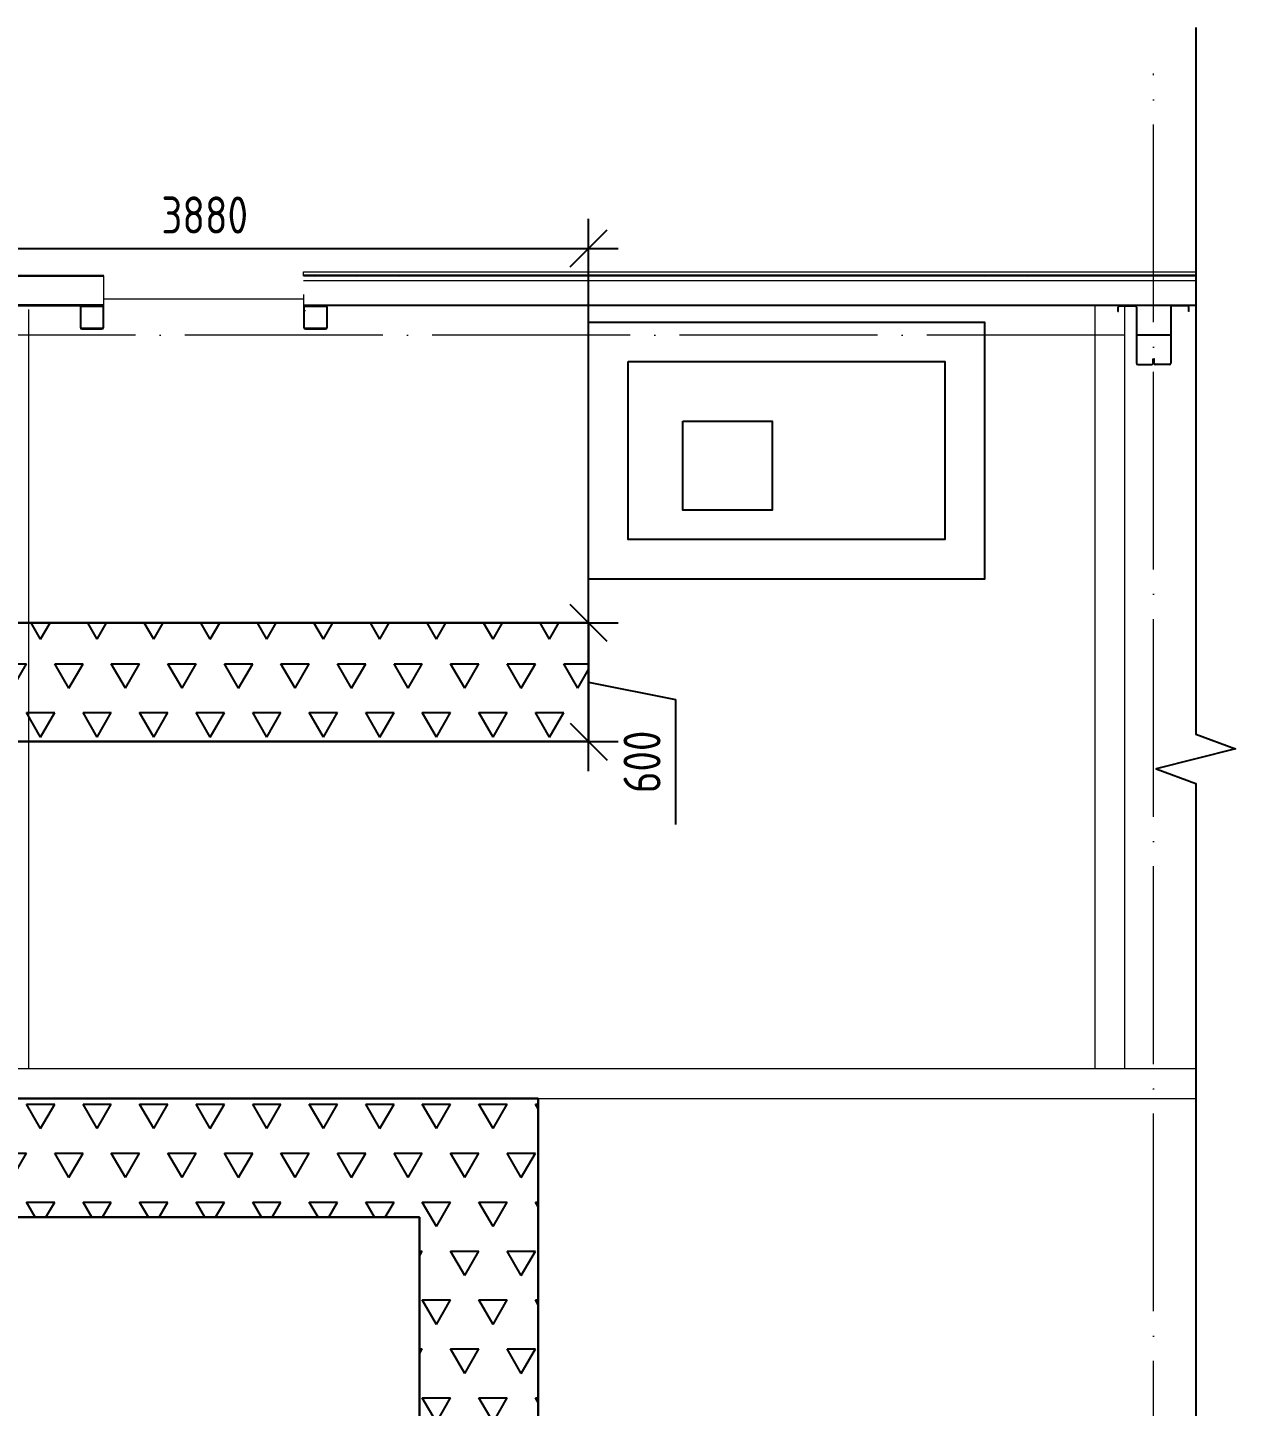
# Model space of a CAD drawing. Header units: millimetres. Extents: x 2559584 to 2748503, y -688364 to -611007.
# Drawn here: x 2742400 to 2748503, y -634943 to -627971 of the extents above; entities that cross this region are included whole.
import ezdxf

# ---------------------------------------------------------------- set-up
doc = ezdxf.new("R2010")
doc.units = ezdxf.units.MM
doc.header["$LTSCALE"] = 50
doc.linetypes.add('_ШПТ__20_т__2_5__Линия сетки', pattern=[25, 20, -2.5, 0, -2.5])
doc.linetypes.add('CENTER', pattern=[50.8, 31.75, -6.35, 6.35, -6.35])
doc.layers.get('Defpoints').update_dxf_attribs({"color": 4})
for name, color, linetype in [('RAZMER', 1, 'Continuous'), ('расположение плит', 7, 'Continuous'), ('фундаменты кж', 7, 'Continuous')]:
    doc.layers.add(name, color=color, linetype=linetype)
doc.layers.add('Вспомогательные', color=6, linetype='Continuous', plot=False)
for name, color, linetype, lineweight in [('ОСИ', 251, 'CENTER', 18), ('Размерные', 45, 'Continuous', 15), ('Размеры', 7, 'Continuous', 9), ('Стены', 7, 'Continuous', 18)]:
    doc.layers.add(name, color=color, linetype=linetype, lineweight=lineweight)
doc.styles.add('ГОСТ 2.304', font='CS_Gost2304.shx')
doc.dimstyles.new('СПДС', dxfattribs={"dimscale": 100, "dimtxt": 2.5, "dimasz": 2.5, "dimexe": 2, "dimexo": 0.625, "dimgap": 1, "dimtad": 1, "dimdec": 0, "dimtxsty": 'ГОСТ 2.304', "dimblk": 'OBLIQUE', "dimblk1": 'OBLIQUE', "dimblk2": 'OBLIQUE', "dimcen": 2.5, "dimdle": 2, "dimadec": 0, "dimazin": 2, "dimtfac": 0.75, "dimtdec": 4, "dimtmove": 1, "dimatfit": 3, "dimfxl": 1, "dimtfill": 1, "dimtolj": 1, "dimarcsym": 1})

# ---------------------------------------------------------------- blocks, each defined once
blk = doc.blocks.new('*U399')
at = {"layer": 'RAZMER'}
blk.add_lwpolyline([(0, 293.28), (0, 221.83), (4, 220.33), (-4, 218.33), (0, 216.83), (0, 147.89), (4, 146.39), (-4, 144.39), (0, 142.89), (0, 73.94), (4, 72.44), (-4, 70.44), (0, 68.94), (0, -2.5)], dxfattribs=at)
blk = doc.blocks.new('_Oblique')
at = {"color": 0, "linetype": 'ByBlock', "lineweight": -2}
blk.add_line((-0.5, -0.5), (0.5, 0.5), dxfattribs=at)
blk = doc.blocks.new('*D359')
at = {"layer": 'Defpoints', "color": 0, "ltscale": 75, "transparency": 16777216}
for p in [(2744511.2, -630981.4), (2745234.8, -630981.4), (2744511.2, -631581.4)]:
    blk.add_point(p, dxfattribs=at)
at = {"layer": 'Размеры', "color": 0, "lineweight": -2, "ltscale": 75, "transparency": 16777216}
for p, q in [((2745234.8, -631731.4), (2745234.8, -630831.4)), ((2744558.1, -630981.4), (2745384.8, -630981.4)), ((2745234.8, -631281.4), (2745673.4, -631367.9)), ((2745673.4, -631367.9), (2745673.4, -632000.1)), ((2744558.1, -631581.4), (2745384.8, -631581.4))]:
    blk.add_line(p, q, dxfattribs=at)
at = {"layer": 'Размеры', "color": 0, "lineweight": -2, "ltscale": 75, "transparency": 16777216, "xscale": 187.5, "yscale": 187.5, "zscale": 187.5}
for p, rotation in [((2745234.8, -630981.4), 90), ((2745234.8, -631581.4), 270)]:
    blk.add_blockref('_Oblique', p, dxfattribs=dict(at, rotation=rotation))
at = {"layer": 'Размеры', "color": 0, "ltscale": 75, "transparency": 16777216, "insert": (2745504.7, -631684), "char_height": 187.5, "attachment_point": 5, "rotation": 90, "style": 'ГОСТ 2.304', "bg_fill": 3, "box_fill_scale": 1.1, "bg_fill_color": 256, "bg_fill_true_color": 13158600, "bg_fill_transparency": 0}
blk.add_mtext('\\A1;600', dxfattribs=at)
blk = doc.blocks.new('*D364')
at = {"layer": 'Defpoints', "color": 0, "ltscale": 75, "transparency": 16777216}
for p in [(2745234.8, -629087.7), (2741354.8, -629376.4), (2745234.8, -631076.4)]:
    blk.add_point(p, dxfattribs=at)
at = {"layer": 'Размеры', "color": 0, "lineweight": -2, "ltscale": 75, "transparency": 16777216}
for p, q in [((2741354.8, -629329.5), (2741354.8, -628937.7)), ((2745234.8, -631029.5), (2745234.8, -628937.7)), ((2741204.8, -629087.7), (2745384.8, -629087.7))]:
    blk.add_line(p, q, dxfattribs=at)
at = {"layer": 'Размеры', "color": 0, "lineweight": -2, "ltscale": 75, "transparency": 16777216, "xscale": 187.5, "yscale": 187.5, "zscale": 187.5, "rotation": 180}
blk.add_blockref('_Oblique', (2741354.8, -629087.7), dxfattribs=at)
at = {"layer": 'Размеры', "color": 0, "lineweight": -2, "ltscale": 75, "transparency": 16777216, "xscale": 187.5, "yscale": 187.5, "zscale": 187.5}
blk.add_blockref('_Oblique', (2745234.8, -629087.7), dxfattribs=at)
at = {"layer": 'Размеры', "color": 0, "ltscale": 75, "transparency": 16777216, "insert": (2743294.8, -628919), "char_height": 187.5, "width": 660.714, "attachment_point": 5, "style": 'ГОСТ 2.304', "bg_fill": 3, "box_fill_scale": 1.1, "bg_fill_color": 256, "bg_fill_true_color": 13158600, "bg_fill_transparency": 0}
blk.add_mtext('\\A1;3880', dxfattribs=at)
blk = doc.blocks.new('*D368')
at = {"layer": 'Defpoints', "color": 0, "ltscale": 75, "transparency": 16777216}
for p in [(2740754.8, -633986.4), (2736581.6, -635896.4), (2744379.8, -635896.4)]:
    blk.add_point(p, dxfattribs=at)
at = {"layer": 'Размеры', "color": 0, "lineweight": -2, "ltscale": 75, "transparency": 16777216}
for p, q in [((2736581.6, -633836.4), (2736581.6, -636046.4)), ((2740708, -633986.4), (2736431.6, -633986.4)), ((2744333, -635896.4), (2736431.6, -635896.4))]:
    blk.add_line(p, q, dxfattribs=at)
at = {"layer": 'Размеры', "color": 0, "lineweight": -2, "ltscale": 75, "transparency": 16777216, "xscale": 187.5, "yscale": 187.5, "zscale": 187.5}
for p, rotation in [((2736581.6, -633986.4), 90), ((2736581.6, -635896.4), 270)]:
    blk.add_blockref('_Oblique', p, dxfattribs=dict(at, rotation=rotation))
at = {"layer": 'Размеры', "color": 0, "ltscale": 75, "transparency": 16777216, "insert": (2736412.8, -634941.4), "char_height": 187.5, "attachment_point": 5, "rotation": 90, "style": 'ГОСТ 2.304', "bg_fill": 3, "box_fill_scale": 1.1, "bg_fill_color": 256, "bg_fill_true_color": 13158600, "bg_fill_transparency": 0}
blk.add_mtext('\\A1;1910', dxfattribs=at)
blk = doc.blocks.new('к3')
at = {"color": 0, "linetype": 'ByBlock', "lineweight": -2, "ltscale": 200}
for p, q in [((4147417.8, 542805.7), (4147417.8, 542828.2)), ((4147417.8, 542805.7), (4147420.8, 542805.7)), ((4147420.8, 542805.7), (4147420.8, 542828.2)), ((4147425.8, 542836.2), (4147504.8, 542836.2)), ((4147425.8, 542833.2), (4147504.8, 542833.2)), ((4147509.8, 542828.2), (4147509.8, 542544.2)), ((4147512.8, 542828.2), (4147512.8, 542544.2)), ((4147682.8, 542828.2), (4147682.8, 542544.2)), ((4147685.8, 542828.2), (4147685.8, 542544.2)), ((4147769.8, 542836.2), (4147690.8, 542836.2)), ((4147769.8, 542833.2), (4147690.8, 542833.2)), ((4147774.8, 542805.7), (4147774.8, 542828.2)), ((4147777.8, 542805.7), (4147774.8, 542805.7)), ((4147777.8, 542805.7), (4147777.8, 542828.2)), ((4147517.8, 542539.2), (4147588.8, 542539.2)), ((4147517.8, 542536.2), (4147588.8, 542536.2)), ((4147593.8, 542544.2), (4147593.8, 542566.7)), ((4147593.8, 542566.7), (4147596.8, 542566.7)), ((4147596.8, 542544.2), (4147596.8, 542566.7)), ((4147598.8, 542544.2), (4147598.8, 542566.7)), ((4147601.8, 542566.7), (4147598.8, 542566.7)), ((4147601.8, 542544.2), (4147601.8, 542566.7)), ((4147677.8, 542539.2), (4147606.8, 542539.2)), ((4147677.8, 542536.2), (4147606.8, 542536.2))]:
    blk.add_line(p, q, dxfattribs=at)
for centre, radius, start, end in [((4147425.8, 542828.2), 8, 90, 180), ((4147425.8, 542828.2), 5, 90, 180), ((4147504.8, 542828.2), 8, 0, 90), ((4147504.8, 542828.2), 5, 0, 90), ((4147690.8, 542828.2), 8, 90, 180), ((4147690.8, 542828.2), 5, 90, 180), ((4147769.8, 542828.2), 8, 0, 90), ((4147769.8, 542828.2), 5, 0, 90), ((4147517.8, 542544.2), 8, 180, 270), ((4147517.8, 542544.2), 5, 180, 270), ((4147588.8, 542544.2), 8, 270, 0), ((4147588.8, 542544.2), 5, 270, 0), ((4147606.8, 542544.2), 8, 180, 270), ((4147606.8, 542544.2), 5, 180, 270), ((4147677.8, 542544.2), 5, 270, 0), ((4147677.8, 542544.2), 8, 270, 0)]:
    blk.add_arc(centre, radius, start, end, dxfattribs=at)
at = {"layer": 'Вспомогательные', "color": 0, "ltscale": 10}
for p, q in [((4147690.3, 542836.2), (4147505.3, 542836.2)), ((4147682.8, 542686.2), (4147512.8, 542686.2))]:
    blk.add_line(p, q, dxfattribs=at)

msp = doc.modelspace()

# ---------------------------------------------------------------- hatches: boundary and pattern name
at = {"layer": 'Стены', "lineweight": 18, "true_color": 0x636466}
h = msp.add_hatch(dxfattribs=at)
h.set_pattern_fill('FP_4', color=251, style=0, pattern_type=2)
h.set_pattern_definition([(45, (2709089.83, -641501.36), (-106.066, 106.066), [])])
h.paths.add_polyline_path([(2747609.9, -629228.4), (2747609.9, -629226.4), (2743794.8, -629226.4), (2743794.8, -629228.4), (2747317.5, -629228.4)])
h.paths.add_polyline_path([(2742784.8, -629228.4), (2742784.8, -629226.4), (2742099.8, -629226.4), (2742099.8, -629228.4), (2742355.1, -629228.4)])

# ---------------------------------------------------------------- linework, layer by layer
at = {"color": 251, "true_color": 0x636466}
for p, q in [((2742784.8, -629226.4), (2742099.8, -629226.4)), ((2742784.8, -629228.4), (2742099.8, -629228.4)), ((2742784.8, -629374.4), (2742099.8, -629374.4)), ((2742099.8, -629376.4), (2742673.8, -629376.4))]:
    msp.add_line(p, q, dxfattribs=at)
at = {"layer": 'ОСИ', "linetype": '_ШПТ__20_т__2_5__Линия сетки'}
msp.add_line((2748089.8, -635711.9), (2748089.8, -628203.3), dxfattribs=at)
at = {"layer": 'расположение плит', "linetype": 'Continuous', "lineweight": 30}
msp.add_lwpolyline([(2736979.8, -629376.4), (2737879.8, -629374.4), (2737879.8, -630981.4), (2740754.8, -630981.4), (2740754.8, -629376.4), (2741354.8, -629376.4), (2741354.8, -630981.4), (2745234.8, -630981.4), (2745234.8, -631581.4), (2741354.8, -631581.4), (2741354.8, -633386.4), (2744979.8, -633386.4), (2744979.8, -635896.4), (2744379.8, -635896.4), (2744379.8, -633986.4), (2740754.8, -633986.4), (2740754.8, -631580.6), (2736979.8, -631581.4), (2736979.8, -629376.4), (2737488.9, -629376.4)], dxfattribs=at)
at = {"layer": 'Стены', "color": 251, "lineweight": 18, "true_color": 0x636466}
for p, q in [((2742784.8, -629401.4), (2742784.8, -629226.3)), ((2743794.8, -629206.4), (2748303.3, -629206.4)), ((2743794.8, -629220.8), (2743794.8, -629206.4)), ((2743794.8, -629220.8), (2748303.3, -629220.8)), ((2743794.8, -629223.7), (2743794.8, -629220.8)), ((2743794.8, -629223.7), (2748303.3, -629223.7)), ((2743794.8, -629226.3), (2743794.8, -629223.7)), ((2743794.8, -629226.3), (2748303.3, -629226.3)), ((2748303.3, -629251.4), (2743794.8, -629251.4)), ((2742775.8, -629376.4), (2742673.8, -629376.4)), ((2742775.8, -629376.4), (2742784.8, -629376.4)), ((2742784.8, -629342.7), (2743794.8, -629342.7)), ((2743794.8, -629321.4), (2743794.8, -629401.4)), ((2748303.3, -629374.4), (2743794.8, -629374.4)), ((2743905.8, -629376.4), (2743803.8, -629376.4)), ((2743905.8, -629376.4), (2748303.3, -629376.4)), ((2742404.8, -629396.4), (2742404.8, -633236.4)), ((2742664.8, -629385.4), (2742664.8, -629487.4)), ((2742669.8, -629487.4), (2742669.8, -629385.4)), ((2742673.8, -629381.4), (2742775.8, -629381.4)), ((2742779.8, -629385.4), (2742779.8, -629487.4)), ((2742784.8, -629487.4), (2742784.8, -629385.4)), ((2743794.8, -629385.4), (2743794.8, -629487.4)), ((2743794.8, -629401.4), (2743803.8, -629401.4)), ((2743799.8, -629487.4), (2743799.8, -629385.4)), ((2743803.8, -629381.4), (2743905.8, -629381.4)), ((2743909.8, -629385.4), (2743909.8, -629487.4)), ((2743914.8, -629487.4), (2743914.8, -629385.4)), ((2742775.8, -629491.4), (2742673.8, -629491.4)), ((2742673.8, -629496.4), (2742775.8, -629496.4)), ((2743905.8, -629491.4), (2743803.8, -629491.4)), ((2743803.8, -629496.4), (2743905.8, -629496.4)), ((2748303.3, -633236.4), (2742114.8, -633236.4))]:
    msp.add_line(p, q, dxfattribs=at)
at = {"layer": 'Стены', "color": 251, "true_color": 0x636466}
for p, q in [((2747794.8, -633236.4), (2747794.8, -629376.4)), ((2747944.8, -633236.4), (2747944.8, -629379.4)), ((2742114.8, -633386.4), (2748303.3, -633386.4))]:
    msp.add_line(p, q, dxfattribs=at)
at = {"layer": 'Стены', "color": 251, "lineweight": 18, "true_color": 0x636466}
for centre, radius, start, end in [((2742673.8, -629385.4), 9, 90, 180), ((2742775.8, -629385.4), 9, 0, 90), ((2743803.8, -629385.4), 9, 90, 180), ((2743905.8, -629385.4), 9, 0, 90), ((2742673.8, -629385.4), 4, 90, 180), ((2742775.8, -629385.4), 4, 0, 90), ((2743803.8, -629385.4), 4, 90, 180), ((2743905.8, -629385.4), 4, 0, 90), ((2742673.8, -629487.4), 9, 180, 270), ((2742673.8, -629487.4), 4, 180, 270), ((2742775.8, -629487.4), 4, 270, 0), ((2742775.8, -629487.4), 9, 270, 0), ((2743803.8, -629487.4), 9, 180, 270), ((2743803.8, -629487.4), 4, 180, 270), ((2743905.8, -629487.4), 4, 270, 0), ((2743905.8, -629487.4), 9, 270, 0)]:
    msp.add_arc(centre, radius, start, end, dxfattribs=at)
at = {"layer": 'фундаменты кж', "color": 251, "true_color": 0x636466}
for points in [[(2745234.8, -629460.4), (2747234.8, -629460.4), (2747234.8, -630760.4), (2745234.8, -630760.4)], [(2745434.8, -629660.4), (2747034.8, -629660.4), (2747034.8, -630560.4), (2745434.8, -630560.4)], [(2745710.8, -629961.4), (2746161.8, -629961.4), (2746161.8, -630411.4), (2745710.8, -630411.4)]]:
    msp.add_lwpolyline(points, close=True, dxfattribs=at)

# ---------------------------------------------------------------- block references
at = {"layer": 'RAZMER', "color": 7, "xscale": 50, "yscale": 50, "zscale": 50}
msp.add_blockref('*U399', (2748303.3, -642635.3), dxfattribs=at)
at = {"layer": 'Размерные', "color": 251, "true_color": 0x636466}
msp.add_blockref('к3', (-1399507.9, -1172212.6), dxfattribs=at)

# ---------------------------------------------------------------- next in the draw order: dimensions: what is measured, and where the dimension line sits
at = {"layer": 'Размеры', "ltscale": 75}
dim = msp.add_linear_dim(base=(2745234.8, -630981.4), p1=(2744511.2, -631581.4), p2=(2744511.2, -630981.4), angle=90, dimstyle='СПДС', override={"dimscale": 75}, dxfattribs=at)
dim.commit()
dim.dimension.update_dxf_attribs({"geometry": '*D359', "text_midpoint": (2745673.4, -631442.9), "dimtype": 160})
dim = msp.add_linear_dim(base=(2736581.6, -635896.4), p1=(2740754.8, -633986.4), p2=(2744379.8, -635896.4), angle=90, text='1910', dimstyle='СПДС', override={"dimscale": 75}, dxfattribs=at)
dim.commit()
dim.dimension.update_dxf_attribs({"geometry": '*D368', "text_midpoint": (2736412.8, -634941.4)})

# ---------------------------------------------------------------- next in the draw order: dimensions: what is measured, and where the dimension line sits
dim = msp.add_linear_dim(base=(2745234.8, -629087.7), p1=(2741354.8, -629376.4), p2=(2745234.8, -631076.4), text='3880', dimstyle='СПДС', override={"dimscale": 75}, dxfattribs=at)
dim.commit()
dim.dimension.update_dxf_attribs({"geometry": '*D364', "text_midpoint": (2743294.8, -628919)})

# ---------------------------------------------------------------- next in the draw order: hatches: boundary and pattern name
h = msp.add_hatch()
h.set_pattern_fill('TRIANG', color=256, scale=30)
h.set_pattern_definition([(60, (-13450.3, -271.12), (-142.875, 247.46676), [142.875, -142.875]), (120, (-13450.3, -271.12), (-285.75, 2e-07), [142.875, -142.875]), (0, (-13521.75, -147.4), (142.875, 247.466759), [142.875, -142.875])])
h.paths.add_polyline_path([(2745234.8, -630981.4), (2741354.8, -630981.4), (2741354.8, -629376.4), (2740754.8, -629376.4), (2740754.8, -630981.4), (2737879.8, -630981.4), (2737879.8, -629376.4), (2736979.8, -629376.4), (2736979.8, -631581.4), (2740754.8, -631580.6), (2740754.8, -633986.4), (2744379.8, -633986.4), (2744379.8, -635896.4), (2744979.8, -635896.4), (2744979.8, -633386.4), (2741354.8, -633386.4), (2741354.8, -631581.4), (2745234.8, -631581.4)])

# ---------------------------------------------------------------- next in the draw order: linework, layer by layer
at = {"layer": 'ОСИ', "linetype": '_ШПТ__20_т__2_5__Линия сетки'}
msp.add_line((2747944.8, -629526.4), (2731447.3, -629526.4), dxfattribs=at)

doc.saveas('drawing.dxf')
